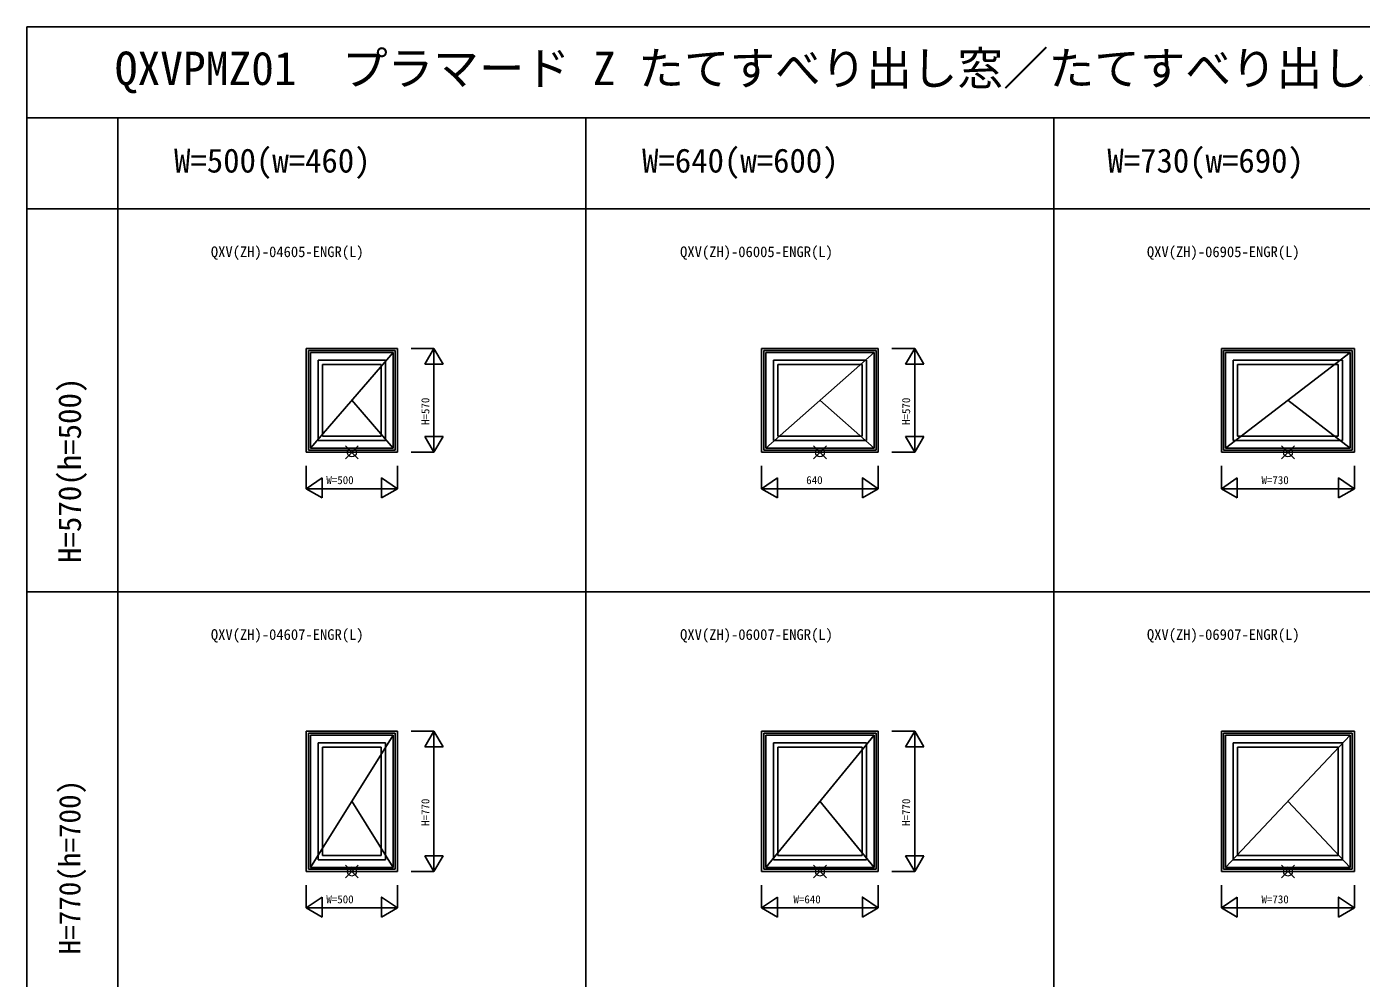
# Model space of a CAD drawing. Units: millimetres, scale not verified. Extents: x -13750 to 13750, y -10000 to 10000.
# Drawn here: x -13750 to -6431, y 4779 to 10000 of the extents above; entities that cross this region are included whole.
import ezdxf
from ezdxf.enums import TextEntityAlignment as Align

# ---------------------------------------------------------------- set-up
doc = ezdxf.new("R2010")
doc.units = ezdxf.units.MM
doc.header["$LTSCALE"] = 50
for name, color, linetype in [('0-0_0', 7, 'Continuous'), ('0-1_YKK_A1', 4, 'Continuous'), ('0-4_YKK_F1', 7, 'Continuous'), ('0-6_YKK_N1', 2, 'Continuous')]:
    doc.layers.add(name, color=color, linetype=linetype)
doc.layers.add('0-5_YKK_IN', color=1, linetype='Continuous', lineweight=18)
doc.styles.add('ＭＳ ゴシック', font='')
doc.styles.get('ＭＳ ゴシック').set_extended_font_data('MS Gothic')

msp = doc.modelspace()

# ---------------------------------------------------------------- linework, layer by layer
at = {"layer": '0-1_YKK_A1'}
for p, q in [((-12216.7, 8235), (-12216.7, 7665)), ((-11716.7, 8235), (-12216.7, 8235)), ((-12204.7, 8223), (-12204.7, 7677)), ((-11728.7, 8223), (-12204.7, 8223)), ((-12193.7, 7687), (-11739.7, 8213)), ((-12193.7, 8213), (-12193.7, 7687)), ((-11739.7, 8213), (-12193.7, 8213)), ((-11739.7, 8213), (-11739.7, 7687)), ((-11728.7, 8223), (-11728.7, 7677)), ((-11716.7, 8235), (-11716.7, 7665)), ((-9720.1, 8235), (-9720.1, 7665)), ((-9080.1, 8235), (-9720.1, 8235)), ((-9708.1, 8223), (-9708.1, 7677)), ((-9092.1, 8223), (-9708.1, 8223)), ((-9697.1, 7687), (-9103.1, 8213)), ((-9697.1, 8213), (-9697.1, 7687)), ((-9103.1, 8213), (-9697.1, 8213)), ((-9103.1, 8213), (-9103.1, 7687)), ((-9092.1, 8223), (-9092.1, 7677)), ((-9080.1, 8235), (-9080.1, 7665)), ((-7198.5, 8235), (-7198.5, 7665)), ((-6468.5, 8235), (-7198.5, 8235)), ((-7186.5, 8223), (-7186.5, 7677)), ((-6480.5, 8223), (-7186.5, 8223)), ((-7175.5, 7687), (-6491.5, 8213)), ((-7175.5, 8213), (-7175.5, 7687)), ((-6491.5, 8213), (-7175.5, 8213)), ((-6491.5, 8213), (-6491.5, 7687)), ((-6480.5, 8223), (-6480.5, 7677)), ((-6468.5, 8235), (-6468.5, 7665)), ((-12151.7, 8171), (-12151.7, 7729)), ((-11781.7, 8171), (-12151.7, 8171)), ((-12127.7, 8147), (-12127.7, 7753)), ((-11805.7, 8147), (-12127.7, 8147)), ((-11805.7, 8147), (-11805.7, 7753)), ((-11781.7, 8171), (-11781.7, 7729)), ((-9655.1, 8171), (-9655.1, 7729)), ((-9145.1, 8171), (-9655.1, 8171)), ((-9631.1, 8147), (-9631.1, 7753)), ((-9169.1, 8147), (-9631.1, 8147)), ((-9169.1, 8147), (-9169.1, 7753)), ((-9145.1, 8171), (-9145.1, 7729)), ((-7133.5, 8171), (-7133.5, 7729)), ((-6533.5, 8171), (-7133.5, 8171)), ((-7109.5, 8147), (-7109.5, 7753)), ((-6557.5, 8147), (-7109.5, 8147)), ((-6557.5, 8147), (-6557.5, 7753)), ((-6533.5, 8171), (-6533.5, 7729)), ((-11739.7, 7687), (-11966.7, 7950)), ((-9103.1, 7687), (-9400.1, 7950)), ((-6491.5, 7687), (-6833.5, 7950)), ((-11739.7, 7687), (-12193.7, 7687)), ((-11781.7, 7729), (-12151.7, 7729)), ((-11805.7, 7753), (-12127.7, 7753)), ((-9103.1, 7687), (-9697.1, 7687)), ((-9145.1, 7729), (-9655.1, 7729)), ((-9169.1, 7753), (-9631.1, 7753)), ((-6491.5, 7687), (-7175.5, 7687)), ((-6533.5, 7729), (-7133.5, 7729)), ((-6557.5, 7753), (-7109.5, 7753)), ((-11716.7, 7665), (-12216.7, 7665)), ((-11728.7, 7677), (-12204.7, 7677)), ((-9080.1, 7665), (-9720.1, 7665)), ((-9092.1, 7677), (-9708.1, 7677)), ((-6468.5, 7665), (-7198.5, 7665)), ((-6480.5, 7677), (-7186.5, 7677)), ((-12216.7, 6135), (-12216.7, 5365)), ((-11716.7, 6135), (-12216.7, 6135)), ((-12204.7, 6123), (-12204.7, 5377)), ((-11728.7, 6123), (-12204.7, 6123)), ((-12193.7, 5387), (-11739.7, 6113)), ((-12193.7, 6113), (-12193.7, 5387)), ((-11739.7, 6113), (-12193.7, 6113)), ((-11739.7, 6113), (-11739.7, 5387)), ((-11728.7, 6123), (-11728.7, 5377)), ((-11716.7, 6135), (-11716.7, 5365)), ((-9720.1, 6135), (-9720.1, 5365)), ((-9080.1, 6135), (-9720.1, 6135)), ((-9708.1, 6123), (-9708.1, 5377)), ((-9092.1, 6123), (-9708.1, 6123)), ((-9697.1, 5387), (-9103.1, 6113)), ((-9697.1, 6113), (-9697.1, 5387)), ((-9103.1, 6113), (-9697.1, 6113)), ((-9103.1, 6113), (-9103.1, 5387)), ((-9092.1, 6123), (-9092.1, 5377)), ((-9080.1, 6135), (-9080.1, 5365)), ((-7198.5, 6135), (-7198.5, 5365)), ((-6468.5, 6135), (-7198.5, 6135)), ((-7186.5, 6123), (-7186.5, 5377)), ((-6480.5, 6123), (-7186.5, 6123)), ((-7175.5, 5387), (-6491.5, 6113)), ((-7175.5, 6113), (-7175.5, 5387)), ((-6491.5, 6113), (-7175.5, 6113)), ((-6491.5, 6113), (-6491.5, 5387)), ((-6480.5, 6123), (-6480.5, 5377)), ((-6468.5, 6135), (-6468.5, 5365)), ((-12151.7, 6071), (-12151.7, 5429)), ((-11781.7, 6071), (-12151.7, 6071)), ((-12127.7, 6047), (-12127.7, 5453)), ((-11805.7, 6047), (-12127.7, 6047)), ((-11805.7, 6047), (-11805.7, 5453)), ((-11781.7, 6071), (-11781.7, 5429)), ((-9655.1, 6071), (-9655.1, 5429)), ((-9145.1, 6071), (-9655.1, 6071)), ((-9631.1, 6047), (-9631.1, 5453)), ((-9169.1, 6047), (-9631.1, 6047)), ((-9169.1, 6047), (-9169.1, 5453)), ((-9145.1, 6071), (-9145.1, 5429)), ((-7133.5, 6071), (-7133.5, 5429)), ((-6533.5, 6071), (-7133.5, 6071)), ((-7109.5, 6047), (-7109.5, 5453)), ((-6557.5, 6047), (-7109.5, 6047)), ((-6557.5, 6047), (-6557.5, 5453)), ((-6533.5, 6071), (-6533.5, 5429)), ((-11739.7, 5387), (-11966.7, 5750)), ((-9103.1, 5387), (-9400.1, 5750)), ((-6491.5, 5387), (-6833.5, 5750)), ((-11781.7, 5429), (-12151.7, 5429)), ((-11805.7, 5453), (-12127.7, 5453)), ((-9145.1, 5429), (-9655.1, 5429)), ((-9169.1, 5453), (-9631.1, 5453)), ((-6533.5, 5429), (-7133.5, 5429)), ((-6557.5, 5453), (-7109.5, 5453)), ((-11716.7, 5365), (-12216.7, 5365)), ((-11728.7, 5377), (-12204.7, 5377)), ((-11739.7, 5387), (-12193.7, 5387)), ((-9080.1, 5365), (-9720.1, 5365)), ((-9092.1, 5377), (-9708.1, 5377)), ((-9103.1, 5387), (-9697.1, 5387)), ((-6468.5, 5365), (-7198.5, 5365)), ((-6480.5, 5377), (-7186.5, 5377)), ((-6491.5, 5387), (-7175.5, 5387))]:
    msp.add_line(p, q, dxfattribs=at)
at = {"layer": '0-4_YKK_F1'}
for p, q in [((-13750, -10000), (-13750, 10000)), ((-13750, 10000), (13750, 10000)), ((-13750, 9500), (13250, 9500)), ((-13250, -10000), (-13250, 9500)), ((-10683.4, -10000), (-10683.4, 9500)), ((-8116.8, -10000), (-8116.8, 9500)), ((-13750, 9000), (13250, 9000)), ((-13750, 6900), (13250, 6900))]:
    msp.add_line(p, q, dxfattribs=at)
at = {"layer": '0-5_YKK_IN'}
for p, q in [((-12002.06, 7629.64), (-11931.34, 7700.36)), ((-12002.06, 7700.36), (-11931.34, 7629.64)), ((-9435.46, 7629.64), (-9364.74, 7700.36)), ((-9435.46, 7700.36), (-9364.74, 7629.64)), ((-6868.86, 7629.64), (-6798.14, 7700.36)), ((-6868.86, 7700.36), (-6798.14, 7629.64)), ((-12002.06, 5329.64), (-11931.34, 5400.35)), ((-12002.06, 5400.35), (-11931.34, 5329.64)), ((-9435.46, 5329.64), (-9364.74, 5400.35)), ((-9435.46, 5400.35), (-9364.74, 5329.64)), ((-6868.86, 5329.64), (-6798.14, 5400.35)), ((-6868.86, 5400.35), (-6798.14, 5329.64))]:
    msp.add_line(p, q, dxfattribs=at)
for centre in [(-11966.7, 7665), (-9400.1, 7665), (-6833.5, 7665), (-11966.7, 5365), (-9400.1, 5365), (-6833.5, 5365)]:
    msp.add_circle(centre, 25, dxfattribs=at)
at = {"layer": '0-6_YKK_N1'}
for p, q in [((-11516.7, 8235), (-11641.7, 8235)), ((-11566.7, 8148.4), (-11516.7, 8235)), ((-11516.7, 7665), (-11516.7, 8235)), ((-11516.7, 8235), (-11466.7, 8148.4)), ((-8880.1, 8235), (-9005.1, 8235)), ((-8930.1, 8148.4), (-8880.1, 8235)), ((-8880.1, 7665), (-8880.1, 8235)), ((-8880.1, 8235), (-8830.1, 8148.4)), ((-11466.7, 8148.4), (-11566.7, 8148.4)), ((-8830.1, 8148.4), (-8930.1, 8148.4)), ((-11566.7, 7751.6), (-11516.7, 7665)), ((-11466.7, 7751.6), (-11566.7, 7751.6)), ((-11516.7, 7665), (-11466.7, 7751.6)), ((-8930.1, 7751.6), (-8880.1, 7665)), ((-8830.1, 7751.6), (-8930.1, 7751.6)), ((-8880.1, 7665), (-8830.1, 7751.6)), ((-11641.7, 7665), (-11516.7, 7665)), ((-9005.1, 7665), (-8880.1, 7665)), ((-12216.7, 7590), (-12216.7, 7465)), ((-11716.7, 7465), (-11716.7, 7590)), ((-9720.1, 7590), (-9720.1, 7465)), ((-9080.1, 7465), (-9080.1, 7590)), ((-7198.5, 7590), (-7198.5, 7465)), ((-6468.5, 7465), (-6468.5, 7590)), ((-12129.47, 7524.64), (-12216.7, 7465)), ((-12129.47, 7424.64), (-12129.47, 7524.64)), ((-9632.87, 7524.64), (-9720.1, 7465)), ((-9632.87, 7424.64), (-9632.87, 7524.64)), ((-7111.27, 7524.64), (-7198.5, 7465)), ((-7111.27, 7424.64), (-7111.27, 7524.64)), ((-12216.7, 7465), (-11716.7, 7465)), ((-12216.7, 7465), (-12129.47, 7414.64)), ((-12129.47, 7414.64), (-12129.47, 7424.64)), ((-11716.7, 7465), (-11803.93, 7414.64)), ((-11803.93, 7414.64), (-11803.93, 7424.64)), ((-9720.1, 7465), (-9080.1, 7465)), ((-9720.1, 7465), (-9632.87, 7414.64)), ((-9632.87, 7414.64), (-9632.87, 7424.64)), ((-9080.1, 7465), (-9167.33, 7414.64)), ((-9167.33, 7414.64), (-9167.33, 7424.64)), ((-7198.5, 7465), (-6468.5, 7465)), ((-7198.5, 7465), (-7111.27, 7414.64)), ((-7111.27, 7414.64), (-7111.27, 7424.64)), ((-6468.5, 7465), (-6555.73, 7414.64)), ((-6555.73, 7414.64), (-6555.73, 7424.64)), ((-11516.7, 6135), (-11641.7, 6135)), ((-11566.7, 6048.4), (-11516.7, 6135)), ((-11516.7, 5365), (-11516.7, 6135)), ((-11516.7, 6135), (-11466.7, 6048.4)), ((-8880.1, 6135), (-9005.1, 6135)), ((-8930.1, 6048.4), (-8880.1, 6135)), ((-8880.1, 5365), (-8880.1, 6135)), ((-8880.1, 6135), (-8830.1, 6048.4)), ((-11466.7, 6048.4), (-11566.7, 6048.4)), ((-8830.1, 6048.4), (-8930.1, 6048.4)), ((-11566.7, 5451.6), (-11516.7, 5365)), ((-11466.7, 5451.6), (-11566.7, 5451.6)), ((-11516.7, 5365), (-11466.7, 5451.6)), ((-8930.1, 5451.6), (-8880.1, 5365)), ((-8830.1, 5451.6), (-8930.1, 5451.6)), ((-8880.1, 5365), (-8830.1, 5451.6)), ((-11641.7, 5365), (-11516.7, 5365)), ((-9005.1, 5365), (-8880.1, 5365)), ((-12216.7, 5290), (-12216.7, 5165)), ((-11716.7, 5165), (-11716.7, 5290)), ((-9720.1, 5290), (-9720.1, 5165)), ((-9080.1, 5165), (-9080.1, 5290)), ((-7198.5, 5290), (-7198.5, 5165)), ((-6468.5, 5165), (-6468.5, 5290)), ((-12129.47, 5224.64), (-12216.7, 5165)), ((-12129.47, 5124.64), (-12129.47, 5224.64)), ((-9632.87, 5224.64), (-9720.1, 5165)), ((-9632.87, 5124.64), (-9632.87, 5224.64)), ((-7111.27, 5224.64), (-7198.5, 5165)), ((-7111.27, 5124.64), (-7111.27, 5224.64)), ((-12216.7, 5165), (-11716.7, 5165)), ((-12216.7, 5165), (-12129.47, 5114.64)), ((-12129.47, 5114.64), (-12129.47, 5124.64)), ((-11716.7, 5165), (-11803.93, 5114.64)), ((-11803.93, 5114.64), (-11803.93, 5124.64)), ((-9720.1, 5165), (-9080.1, 5165)), ((-9720.1, 5165), (-9632.87, 5114.64)), ((-9632.87, 5114.64), (-9632.87, 5124.64)), ((-9080.1, 5165), (-9167.33, 5114.64)), ((-9167.33, 5114.64), (-9167.33, 5124.64)), ((-7198.5, 5165), (-6468.5, 5165)), ((-7198.5, 5165), (-7111.27, 5114.64)), ((-7111.27, 5114.64), (-7111.27, 5124.64)), ((-6468.5, 5165), (-6555.73, 5114.64)), ((-6555.73, 5114.64), (-6555.73, 5124.64))]:
    msp.add_line(p, q, dxfattribs=at)
for points in [[(-11803.93, 7424.64), (-11803.93, 7524.64), (-11716.7, 7465)], [(-9167.33, 7424.64), (-9167.33, 7524.64), (-9080.1, 7465)], [(-6555.73, 7424.64), (-6555.73, 7524.64), (-6468.5, 7465)], [(-11803.93, 5124.64), (-11803.93, 5224.64), (-11716.7, 5165)], [(-9167.33, 5124.64), (-9167.33, 5224.64), (-9080.1, 5165)], [(-6555.73, 5124.64), (-6555.73, 5224.64), (-6468.5, 5165)]]:
    msp.add_lwpolyline(points, dxfattribs=at)

# ---------------------------------------------------------------- texts
at = {"layer": '0-0_0', "style": 'ＭＳ ゴシック'}
for s, height, p in [('QXVPMZ01  プラマード Z たてすべり出し窓／たてすべり出し窓＋FIX連窓 ', 183.3, (-13267, 9625)), ('QXV(ZH)-04605-ENGR(L)', 58.65, (-12740.03, 8718)), ('QXV(ZH)-06005-ENGR(L)', 58.65, (-10166.77, 8718)), ('QXV(ZH)-06905-ENGR(L)', 58.65, (-7606.83, 8718)), ('QXV(ZH)-04607-ENGR(L)', 58.65, (-12740.03, 6618)), ('QXV(ZH)-06007-ENGR(L)', 58.65, (-10166.77, 6618)), ('QXV(ZH)-06907-ENGR(L)', 58.65, (-7606.83, 6618))]:
    msp.add_text(s, height=height, dxfattribs=at).set_placement(p, align=Align.BOTTOM_LEFT)
at = {"layer": '0-0_0', "color": 3, "style": 'ＭＳ ゴシック'}
for s, p in [('W=500(w=460)', (-12941.7, 9160)), ('W=640(w=600)', (-10375.1, 9160)), ('W=730(w=690)', (-7823.5, 9160))]:
    msp.add_text(s, height=132, dxfattribs=at).set_placement(p, align=Align.BOTTOM_LEFT)
for s, height, p in [('H=570(h=500)', 124.6, (-13415, 7057.5)), ('H=770(h=700)', 117.3, (-13420, 4910))]:
    msp.add_text(s, height=height, rotation=90, dxfattribs=at).set_placement(p, align=Align.BOTTOM_LEFT)
at = {"layer": '0-6_YKK_N1', "style": 'ＭＳ ゴシック'}
for s, p in [('H=570', (-11528.7, 7815)), ('H=570', (-8892.1, 7815)), ('H=770', (-11528.7, 5615)), ('H=770', (-8892.1, 5615))]:
    msp.add_text(s, height=43.99, rotation=90, dxfattribs=at).set_placement(p, align=Align.BOTTOM_LEFT)
for s, p in [('W=500', (-12106.7, 7477)), ('640', (-9475.1, 7477)), ('W=730', (-6978.5, 7477)), ('W=500', (-12106.7, 5177)), ('W=640', (-9545.1, 5177)), ('W=730', (-6978.5, 5177))]:
    msp.add_text(s, height=43.99, dxfattribs=at).set_placement(p, align=Align.BOTTOM_LEFT)

doc.saveas('drawing.dxf')
